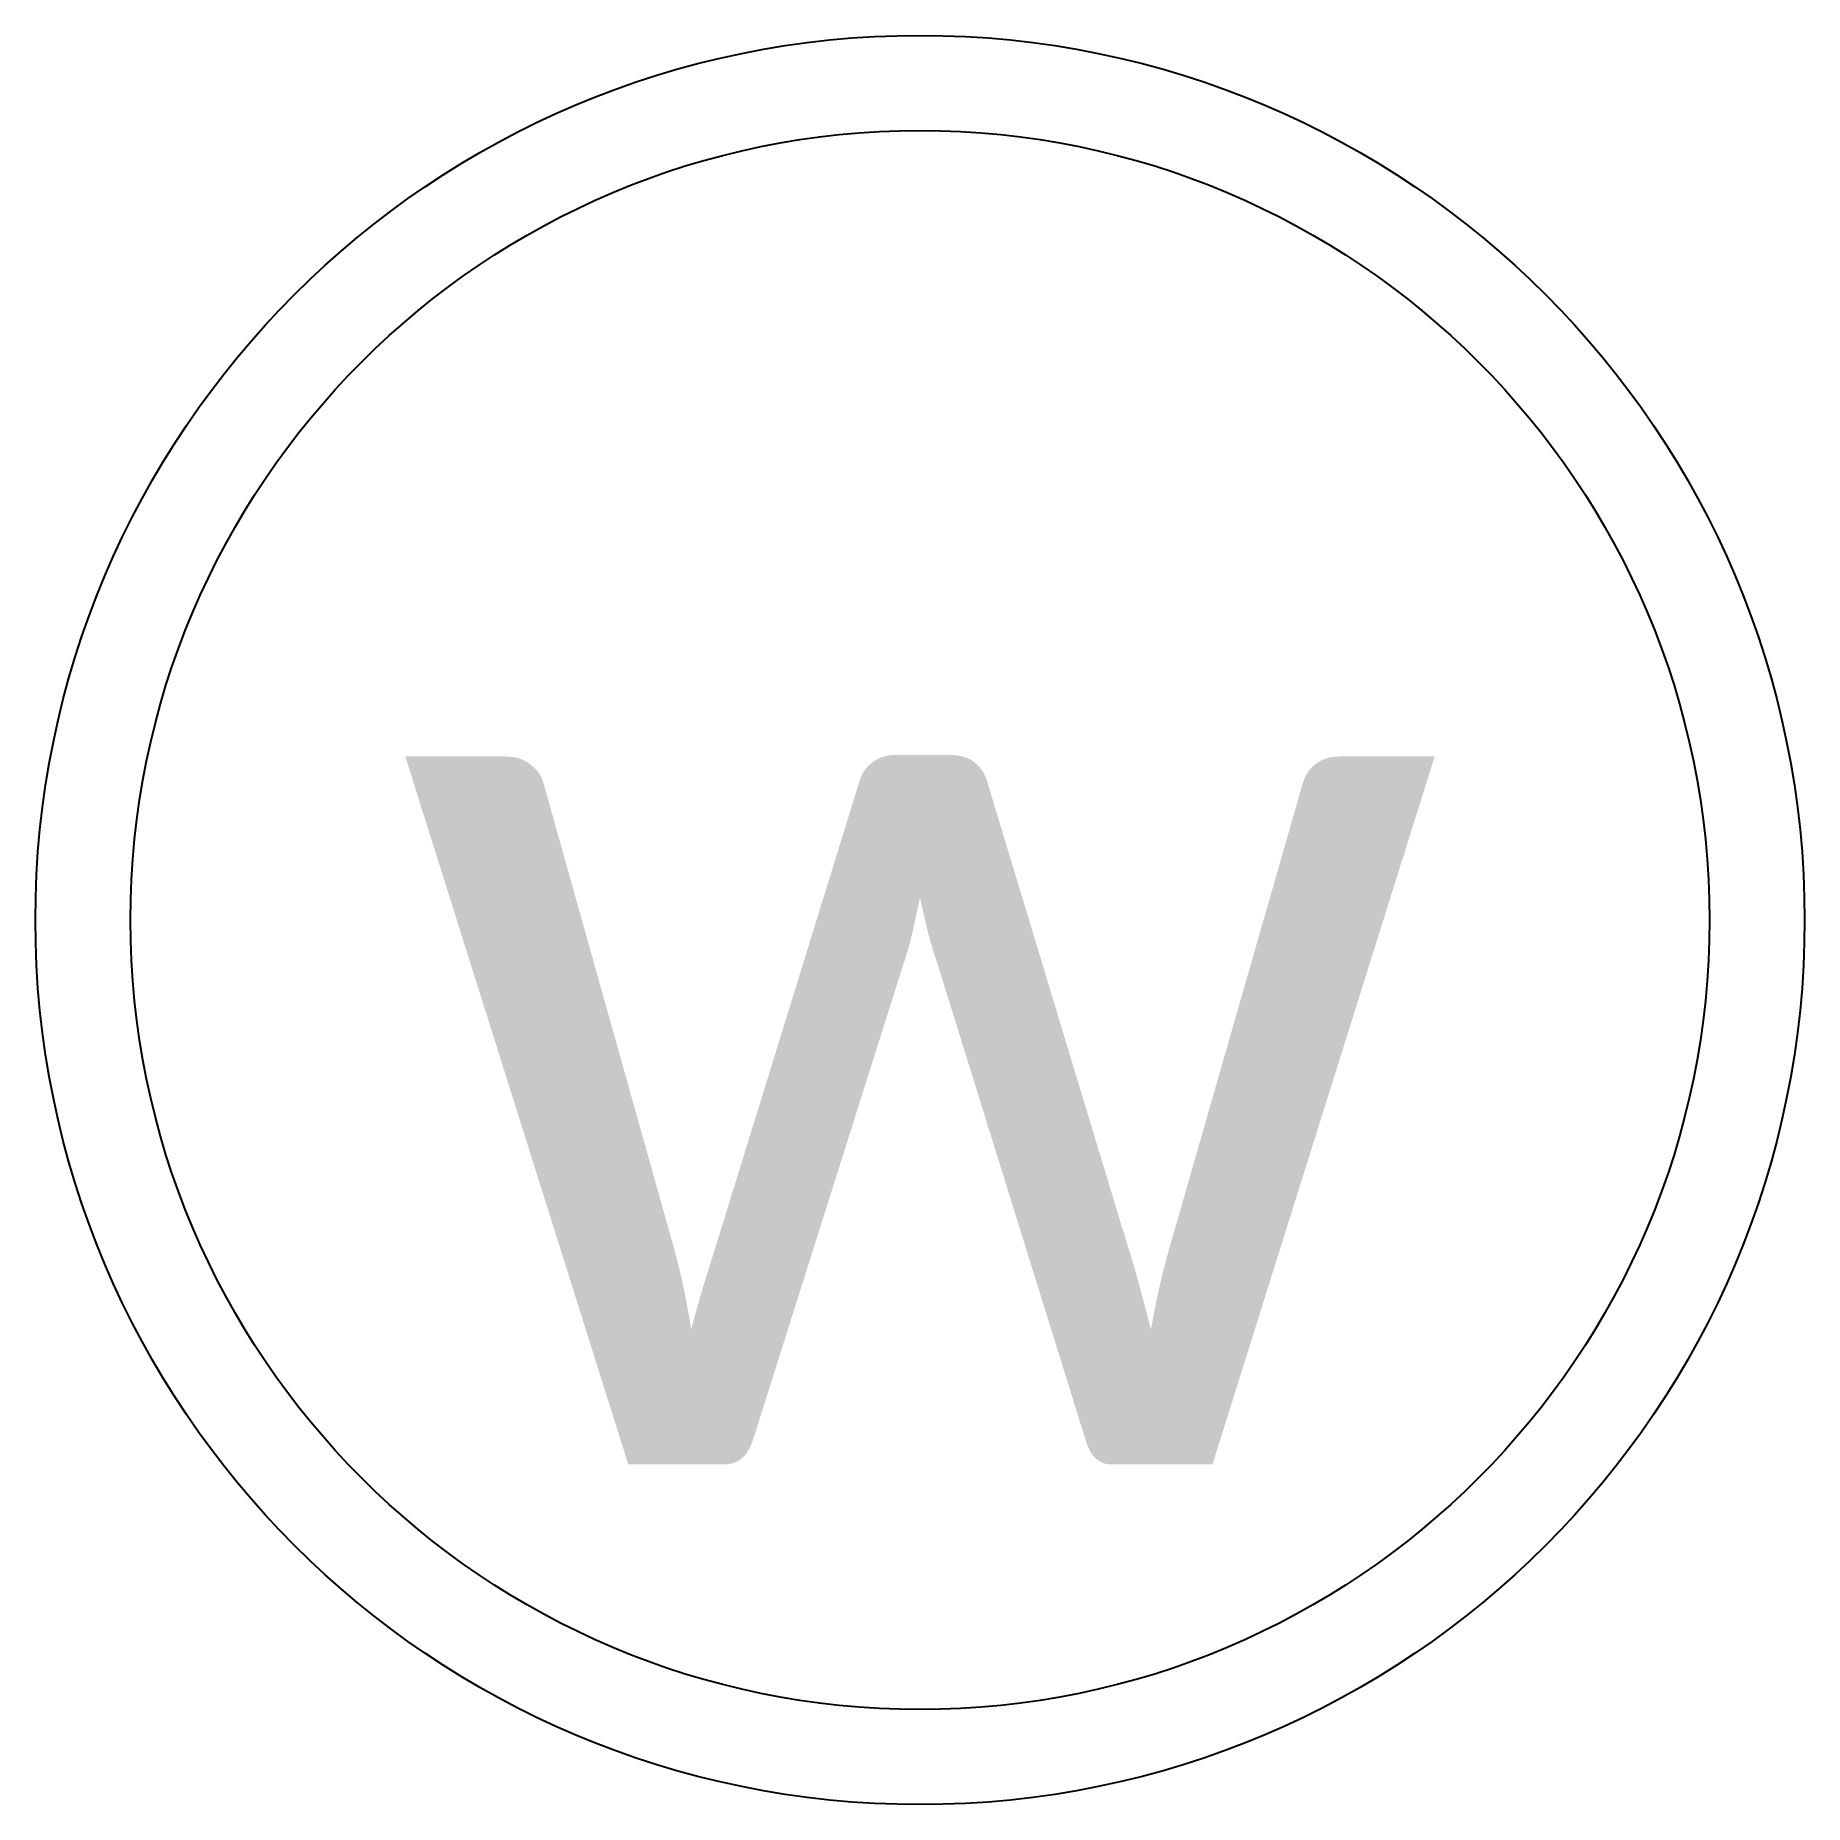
# Model space of a CAD drawing. Extents: x -0.93 to 0.93, y -0.93 to 0.93.
import ezdxf
from ezdxf.enums import TextEntityAlignment as Align

# ---------------------------------------------------------------- set-up
doc = ezdxf.new("R2010")
doc.units = 0
doc.header["$MEASUREMENT"] = 0
doc.styles.add('EXISTING', font='calibrili.ttf')

msp = doc.modelspace()

# ---------------------------------------------------------------- linework, layer by layer
for radius in [0.93, 0.83]:
    msp.add_circle((0, 0), radius)

# ---------------------------------------------------------------- texts
at = {"style": 'EXISTING'}
msp.add_text('w', height=1, dxfattribs=at).set_placement((0, -0.0724), align=Align.MIDDLE)

doc.saveas('drawing.dxf')
